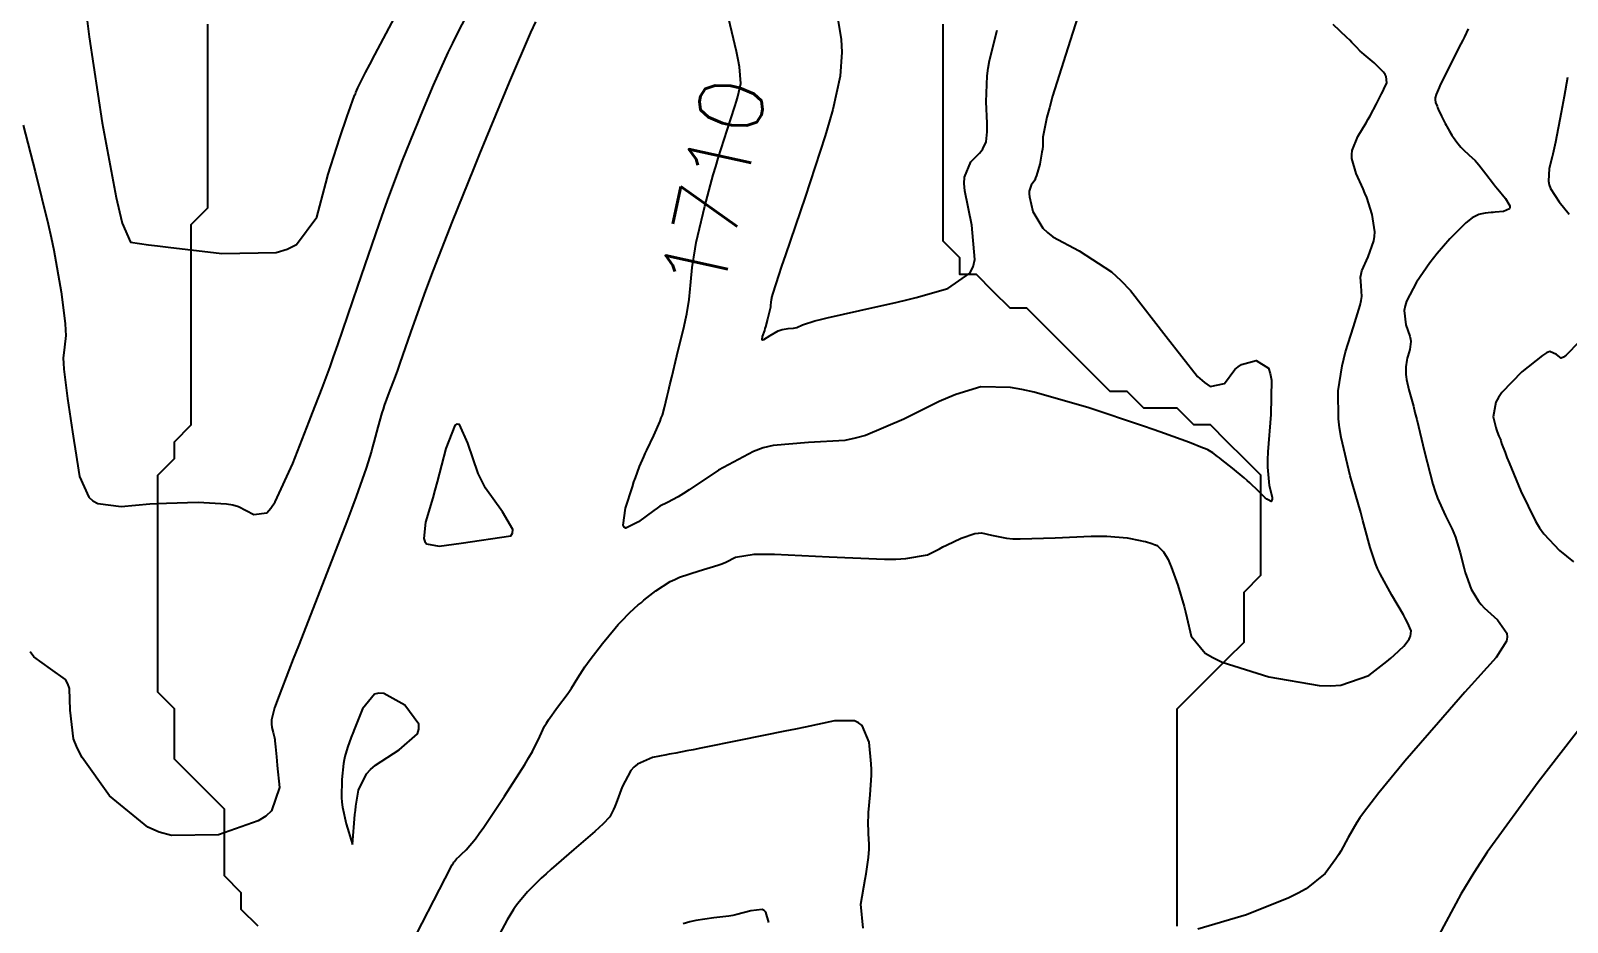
# Model space of a CAD drawing. Header units: metres. Extents: x 837117 to 838479, y 1189012 to 1191015.
# Drawn here: x 838301.2 to 838393.2, y 1190870.1 to 1190923.4 of the extents above; entities that cross this region are included whole.
import ezdxf

# ---------------------------------------------------------------- set-up
doc = ezdxf.new("R2010")
doc.units = ezdxf.units.M
doc.header["$LTSCALE"] = 0.3
for name, color, linetype in [('COTAS 10', 1, 'Continuous'), ('COTAS INT', 252, 'Continuous'), ('DRENAJE', 5, 'Continuous')]:
    doc.layers.add(name, color=color, linetype=linetype)
doc.styles.get("Standard").update_dxf_attribs({"font": 'simplex.shx'})

msp = doc.modelspace()

# ---------------------------------------------------------------- linework, layer by layer
at = {"layer": 'COTAS 10'}
for points in [[(838364.529, 1190926.369), (838363.413, 1190922.865), (838362.375, 1190919.518), (838362.179, 1190918.837), (838362.023, 1190918.264), (838361.791, 1190917.08), (838361.779, 1190916.533), (838361.761, 1190916.36), (838361.737, 1190916.179), (838361.598, 1190915.449), (838361.411, 1190914.778), (838361.357, 1190914.634), (838361.301, 1190914.507), (838361.09, 1190914.202), (838360.973, 1190913.846), (838360.975, 1190913.688), (838360.994, 1190913.503), (838361.187, 1190912.622), (838361.79, 1190911.623), (838362.066, 1190911.365), (838362.39, 1190911.115), (838363.953, 1190910.278), (838365.891, 1190909.015), (838366.451, 1190908.495), (838367.022, 1190907.903), (838369.167, 1190905.15), (838371.047, 1190902.752), (838371.451, 1190902.383), (838371.804, 1190902.142), (838372.657, 1190902.334), (838373.266, 1190903.17), (838373.465, 1190903.333), (838373.677, 1190903.467), (838374.557, 1190903.708), (838375.277, 1190903.241), (838375.39, 1190902.93), (838375.466, 1190902.539), (838375.425, 1190900.471), (838375.237, 1190898.247), (838375.22, 1190897.758), (838375.218, 1190897.324), (838375.336, 1190896.217), (838375.486, 1190895.615), (838375.503, 1190895.501), (838375.511, 1190895.409), (838375.451, 1190895.264), (838375.258, 1190895.36), (838375.181, 1190895.419), (838375.094, 1190895.494), (838374.695, 1190895.882), (838374.171, 1190896.388), (838374.006, 1190896.536), (838373.832, 1190896.687), (838373.128, 1190897.265), (838372.487, 1190897.772), (838372.351, 1190897.879), (838372.234, 1190897.971), (838371.962, 1190898.185), (838371.653, 1190898.353), (838371.513, 1190898.416), (838371.348, 1190898.487), (838370.556, 1190898.804), (838369.057, 1190899.342), (838368.447, 1190899.553), (838367.752, 1190899.79), (838364.541, 1190900.867), (838361.262, 1190901.821), (838360.525, 1190901.979), (838359.862, 1190902.093), (838358.085, 1190902.122), (838356.591, 1190901.664), (838356.106, 1190901.47), (838355.59, 1190901.247), (838353.47, 1190900.198), (838351.185, 1190899.229), (838350.565, 1190899.056), (838349.95, 1190898.925), (838347.777, 1190898.796), (838345.65, 1190898.629), (838345.064, 1190898.474), (838344.479, 1190898.271), (838342.38, 1190897.146), (838340.641, 1190895.977), (838340.284, 1190895.747), (838339.98, 1190895.558), (838339.332, 1190895.213), (838338.885, 1190894.987), (838338.709, 1190894.873), (838338.51, 1190894.736), (838337.603, 1190894.055), (838336.842, 1190893.677), (838336.736, 1190893.732), (838336.675, 1190893.856), (838336.83, 1190894.877), (838337.232, 1190896.154), (838337.326, 1190896.439), (838337.413, 1190896.694), (838337.664, 1190897.366), (838337.917, 1190897.942), (838338.005, 1190898.136), (838338.1, 1190898.346), (838338.508, 1190899.227), (838338.887, 1190900.08), (838338.964, 1190900.272), (838339.029, 1190900.444), (838339.164, 1190900.903), (838339.312, 1190901.577), (838339.385, 1190901.884), (838339.472, 1190902.244), (838339.59, 1190902.715), (838339.903, 1190903.979), (838340.332, 1190905.761), (838340.419, 1190906.15), (838340.492, 1190906.493), (838340.637, 1190907.358), (838340.698, 1190907.997), (838340.717, 1190908.199), (838340.737, 1190908.411), (838340.816, 1190909.268), (838340.982, 1190910.394), (838341.057, 1190910.776), (838341.145, 1190911.189), (838341.563, 1190912.937), (838342.074, 1190914.82), (838342.219, 1190915.319), (838342.365, 1190915.807), (838342.909, 1190917.49), (838343.37, 1190918.903), (838343.465, 1190919.221), (838343.545, 1190919.507), (838343.716, 1190920.279), (838343.64, 1190921.279), (838343.565, 1190921.709), (838343.466, 1190922.206), (838342.914, 1190924.557)], [(838331.441, 1190923.984), (838331.149, 1190923.328), (838329.872, 1190920.359), (838328.463, 1190916.987), (838328.089, 1190916.078), (838327.721, 1190915.178), (838326.449, 1190912.017), (838325.322, 1190909.116), (838325.045, 1190908.382), (838324.783, 1190907.677), (838323.967, 1190905.376), (838323.333, 1190903.541), (838323.186, 1190903.129), (838323.053, 1190902.758), (838322.675, 1190901.766), (838322.393, 1190901.015), (838322.321, 1190900.796), (838322.25, 1190900.572), (838322.013, 1190899.724), (838321.77, 1190898.813), (838321.696, 1190898.55), (838321.619, 1190898.281), (838321.315, 1190897.271), (838320.717, 1190895.573), (838320.454, 1190894.87), (838320.15, 1190894.067), (838318.702, 1190890.329), (838317.255, 1190886.632), (838316.951, 1190885.855), (838316.69, 1190885.185), (838316.097, 1190883.654), (838315.835, 1190882.926), (838315.783, 1190882.761), (838315.739, 1190882.612), (838315.655, 1190882.208), (838315.651, 1190881.907), (838315.658, 1190881.824), (838315.669, 1190881.74), (838315.738, 1190881.437), (838315.818, 1190881.122), (838315.836, 1190881.031), (838315.852, 1190880.938), (838315.893, 1190880.589), (838315.944, 1190879.994), (838315.967, 1190879.747), (838315.993, 1190879.465), (838316.115, 1190878.145), (838315.646, 1190876.767), (838315.298, 1190876.447), (838314.856, 1190876.154), (838312.476, 1190875.317), (838309.655, 1190875.272), (838308.935, 1190875.478), (838308.242, 1190875.778), (838305.959, 1190877.651), (838304.313, 1190879.951), (838304.022, 1190880.52), (838303.801, 1190881.061), (838303.594, 1190882.772), (838303.571, 1190884.078), (838303.466, 1190884.364), (838303.318, 1190884.618), (838302.427, 1190885.258), (838301.43, 1190885.977), (838301.215, 1190886.279)]]:
    msp.add_lwpolyline(points, dxfattribs=at)
at = {"layer": 'COTAS INT'}
for points in [[(838300.793, 1190917.8), (838301.518, 1190915.02), (838302.295, 1190911.866), (838302.471, 1190911.068), (838302.631, 1190910.303), (838303.068, 1190907.812), (838303.297, 1190905.919), (838303.326, 1190905.532), (838303.339, 1190905.203), (838303.264, 1190904.509), (838303.185, 1190903.85), (838303.196, 1190903.543), (838303.222, 1190903.183), (838303.434, 1190901.435), (838303.733, 1190899.441), (838303.813, 1190898.926), (838303.892, 1190898.426), (838304.168, 1190896.757), (838304.711, 1190895.532), (838304.959, 1190895.313), (838305.248, 1190895.146), (838306.645, 1190894.978), (838308.369, 1190895.122), (838308.865, 1190895.152), (838309.369, 1190895.177), (838311.255, 1190895.235), (838312.947, 1190895.139), (838313.328, 1190895.068), (838313.671, 1190894.978), (838314.595, 1190894.492), (838315.364, 1190894.587), (838315.61, 1190894.862), (838315.87, 1190895.246), (838316.929, 1190897.534), (838317.9, 1190900.048), (838318.104, 1190900.575), (838318.281, 1190901.029), (838318.687, 1190902.055), (838319.149, 1190903.322), (838319.361, 1190903.927), (838319.609, 1190904.643), (838320.808, 1190908.147), (838322.093, 1190911.872), (838322.396, 1190912.727), (838322.675, 1190913.505), (838323.491, 1190915.679), (838324.179, 1190917.39), (838324.378, 1190917.877), (838324.581, 1190918.369), (838325.344, 1190920.194), (838326.214, 1190922.138), (838326.485, 1190922.706), (838326.769, 1190923.286), (838327.9, 1190925.487)], [(838304.572, 1190924.36), (838304.731, 1190923.072), (838305.514, 1190917.929), (838306.354, 1190913.471), (838306.547, 1190912.614), (838306.723, 1190911.921), (838307.218, 1190910.782), (838308.289, 1190910.637), (838308.829, 1190910.571), (838309.473, 1190910.493), (838312.679, 1190910.118), (838315.916, 1190910.179), (838316.581, 1190910.376), (838317.146, 1190910.651), (838318.35, 1190912.295), (838318.896, 1190914.33), (838319.046, 1190914.853), (838319.195, 1190915.357), (838319.728, 1190917.029), (838320.173, 1190918.33), (838320.267, 1190918.6), (838320.347, 1190918.831), (838320.533, 1190919.341), (838320.638, 1190919.602), (838320.668, 1190919.676), (838320.699, 1190919.751), (838320.815, 1190920.03), (838321.279, 1190920.949), (838321.529, 1190921.428), (838321.832, 1190922.004), (838323.366, 1190924.897)], [(838323.986, 1190868.711), (838326.03, 1190872.705), (838326.448, 1190873.521), (838326.528, 1190873.655), (838326.555, 1190873.693), (838326.585, 1190873.732), (838326.708, 1190873.878), (838326.883, 1190874.051), (838326.944, 1190874.108), (838327.011, 1190874.168), (838327.298, 1190874.417), (838327.846, 1190875.076), (838328.076, 1190875.394), (838328.341, 1190875.772), (838329.582, 1190877.627), (838330.799, 1190879.539), (838331.048, 1190879.953), (838331.259, 1190880.316), (838331.705, 1190881.208), (838331.987, 1190881.821), (838332.096, 1190882.007), (838332.217, 1190882.201), (838332.763, 1190882.962), (838333.333, 1190883.723), (838333.469, 1190883.917), (838333.596, 1190884.104), (838333.974, 1190884.718), (838334.392, 1190885.377), (838334.543, 1190885.593), (838334.71, 1190885.823), (838335.442, 1190886.773), (838336.199, 1190887.693), (838336.382, 1190887.904), (838336.554, 1190888.095), (838337.077, 1190888.629), (838337.587, 1190889.076), (838337.75, 1190889.214), (838337.924, 1190889.357), (838338.629, 1190889.921), (838339.497, 1190890.472), (838339.772, 1190890.607), (838340.062, 1190890.733), (838341.238, 1190891.124), (838342.346, 1190891.454), (838342.594, 1190891.542), (838342.817, 1190891.629), (838343.408, 1190891.93), (838344.524, 1190892.113), (838345.077, 1190892.125), (838345.737, 1190892.121), (838349, 1190891.967), (838352.31, 1190891.825), (838352.998, 1190891.828), (838353.587, 1190891.85), (838354.891, 1190892.081), (838355.598, 1190892.446), (838355.811, 1190892.552), (838356.032, 1190892.66), (838356.892, 1190893.067), (838357.725, 1190893.352), (838357.929, 1190893.383), (838358.12, 1190893.393), (838358.715, 1190893.256), (838359.614, 1190893.066), (838359.997, 1190893.043), (838360.439, 1190893.033), (838362.519, 1190893.104), (838364.678, 1190893.195), (838365.169, 1190893.199), (838365.614, 1190893.192), (838366.833, 1190893.09), (838367.617, 1190892.939), (838367.788, 1190892.902), (838367.938, 1190892.868), (838368.311, 1190892.761), (838368.505, 1190892.686), (838368.543, 1190892.671), (838368.573, 1190892.659), (838368.625, 1190892.637), (838368.634, 1190892.63), (838368.639, 1190892.627), (838368.643, 1190892.623), (838368.666, 1190892.605), (838368.768, 1190892.506), (838368.808, 1190892.465), (838369.006, 1190892.261), (838369.282, 1190891.803), (838369.371, 1190891.602), (838369.466, 1190891.369), (838369.853, 1190890.259), (838370.235, 1190888.99), (838370.326, 1190888.657), (838370.411, 1190888.331), (838370.664, 1190887.218), (838371.506, 1190886.195), (838371.962, 1190885.927), (838372.515, 1190885.664), (838375.316, 1190884.767), (838378.318, 1190884.261), (838378.998, 1190884.245), (838379.612, 1190884.282), (838381.281, 1190884.865), (838382.357, 1190885.701), (838382.598, 1190885.898), (838382.813, 1190886.08), (838383.382, 1190886.614), (838383.696, 1190887.021), (838383.75, 1190887.123), (838383.79, 1190887.22), (838383.817, 1190887.534), (838383.602, 1190888.034), (838383.489, 1190888.249), (838383.354, 1190888.496), (838382.674, 1190889.664), (838381.968, 1190890.943), (838381.816, 1190891.26), (838381.683, 1190891.561), (838381.36, 1190892.514), (838381.057, 1190893.687), (838380.936, 1190894.126), (838380.8, 1190894.615), (838380.177, 1190896.796), (838379.625, 1190899.102), (838379.534, 1190899.671), (838379.47, 1190900.21), (838379.461, 1190901.901), (838379.701, 1190903.396), (838379.794, 1190903.81), (838379.898, 1190904.224), (838380.37, 1190905.722), (838380.774, 1190907.01), (838380.835, 1190907.292), (838380.875, 1190907.542), (838380.835, 1190908.173), (838380.787, 1190908.695), (838380.82, 1190908.875), (838380.875, 1190909.071), (838381.241, 1190909.906), (838381.584, 1190910.864), (838381.624, 1190911.137), (838381.639, 1190911.413), (838381.493, 1190912.439), (838381.161, 1190913.454), (838381.058, 1190913.724), (838380.951, 1190913.989), (838380.526, 1190914.908), (838380.265, 1190915.787), (838380.262, 1190916.028), (838380.289, 1190916.267), (838380.632, 1190917.122), (838381.132, 1190917.935), (838381.257, 1190918.149), (838381.376, 1190918.357), (838381.756, 1190919.067), (838382.056, 1190919.673), (838382.125, 1190919.815), (838382.188, 1190919.947), (838382.363, 1190920.334), (838382.329, 1190920.706), (838382.26, 1190920.83), (838382.164, 1190920.962), (838381.605, 1190921.512), (838381.001, 1190922.026), (838380.877, 1190922.135), (838380.773, 1190922.229), (838380.554, 1190922.451), (838380.281, 1190922.738), (838380.143, 1190922.874), (838379.977, 1190923.035), (838379.152, 1190923.82)], [(838349.499, 1190924.26), (838349.724, 1190922.927), (838349.749, 1190922.546), (838349.759, 1190922.16), (838349.661, 1190920.724), (838349.217, 1190918.719), (838349.008, 1190917.974), (838348.762, 1190917.147), (838347.563, 1190913.475), (838346.39, 1190910.034), (838346.16, 1190909.352), (838345.971, 1190908.788), (838345.629, 1190907.731), (838345.566, 1190907.471), (838345.553, 1190907.409), (838345.542, 1190907.352), (838345.517, 1190907.185), (838345.502, 1190907.025), (838345.5, 1190906.995), (838345.491, 1190906.9), (838345.461, 1190906.738), (838345.444, 1190906.665), (838345.425, 1190906.581), (838345.326, 1190906.178), (838345.202, 1190905.728), (838345.166, 1190905.614), (838345.129, 1190905.505), (838344.993, 1190905.15), (838344.982, 1190904.959), (838345.025, 1190904.954), (838345.088, 1190904.969), (838345.48, 1190905.194), (838345.963, 1190905.478), (838346.082, 1190905.531), (838346.196, 1190905.572), (838346.554, 1190905.625), (838346.878, 1190905.644), (838346.969, 1190905.664), (838347.062, 1190905.689), (838347.402, 1190905.834), (838348.139, 1190906.077), (838348.481, 1190906.166), (838348.884, 1190906.263), (838350.837, 1190906.69), (838353.072, 1190907.189), (838353.653, 1190907.331), (838354.217, 1190907.476), (838356.114, 1190908.015), (838357.42, 1190908.934), (838357.611, 1190909.318), (838357.728, 1190909.758), (838357.533, 1190911.814), (838357.112, 1190913.868), (838357.086, 1190914.306), (838357.099, 1190914.688), (838357.474, 1190915.599), (838357.999, 1190916.112), (838358.107, 1190916.244), (838358.198, 1190916.371), (838358.394, 1190916.795), (838358.45, 1190917.4), (838358.453, 1190917.643), (838358.451, 1190917.918), (838358.4, 1190919.18), (838358.45, 1190920.734), (838358.512, 1190921.193), (838358.594, 1190921.665), (838359.065, 1190923.47)], [(838387.228, 1190923.557), (838387.01, 1190923.083), (838386.911, 1190922.881), (838386.795, 1190922.649), (838386.238, 1190921.555), (838385.69, 1190920.473), (838385.58, 1190920.248), (838385.488, 1190920.055), (838385.307, 1190919.627), (838385.266, 1190919.422), (838385.262, 1190919.369), (838385.261, 1190919.318), (838385.285, 1190919.149), (838385.367, 1190918.928), (838385.403, 1190918.844), (838385.444, 1190918.75), (838385.641, 1190918.33), (838385.855, 1190917.898), (838385.907, 1190917.796), (838385.955, 1190917.703), (838386.106, 1190917.43), (838386.252, 1190917.194), (838386.299, 1190917.124), (838386.348, 1190917.051), (838386.547, 1190916.773), (838386.789, 1190916.48), (838386.866, 1190916.399), (838386.946, 1190916.318), (838387.27, 1190916.025), (838387.64, 1190915.671), (838387.749, 1190915.551), (838387.861, 1190915.423), (838388.292, 1190914.881), (838388.745, 1190914.29), (838388.871, 1190914.129), (838388.998, 1190913.971), (838389.457, 1190913.411), (838389.721, 1190912.958), (838389.724, 1190912.866), (838389.696, 1190912.789), (838389.345, 1190912.632), (838388.843, 1190912.579), (838388.721, 1190912.567), (838388.606, 1190912.556), (838388.252, 1190912.526), (838387.947, 1190912.471), (838387.863, 1190912.444), (838387.779, 1190912.411), (838387.479, 1190912.251), (838387.093, 1190911.939), (838386.955, 1190911.811), (838386.803, 1190911.665), (838386.143, 1190910.987), (838385.381, 1190910.106), (838385.165, 1190909.832), (838384.946, 1190909.544), (838384.139, 1190908.396), (838383.543, 1190907.255), (838383.457, 1190906.971), (838383.406, 1190906.703), (838383.51, 1190905.85), (838383.746, 1190905.16), (838383.779, 1190904.993), (838383.797, 1190904.837), (838383.742, 1190904.363), (838383.615, 1190903.958), (838383.587, 1190903.846), (838383.561, 1190903.735), (838383.497, 1190903.331), (838383.499, 1190902.874), (838383.516, 1190902.729), (838383.541, 1190902.575), (838383.69, 1190901.952), (838383.951, 1190900.972), (838384.046, 1190900.593), (838384.151, 1190900.168), (838384.612, 1190898.244), (838385.124, 1190896.302), (838385.261, 1190895.866), (838385.397, 1190895.473), (838385.869, 1190894.421), (838386.282, 1190893.614), (838386.38, 1190893.375), (838386.472, 1190893.13), (838386.743, 1190892.193), (838386.983, 1190891.264), (838387.055, 1190891.024), (838387.129, 1190890.792), (838387.416, 1190890.02), (838387.84, 1190889.299), (838388.001, 1190889.099), (838388.181, 1190888.9), (838388.986, 1190888.18), (838389.54, 1190887.397), (838389.561, 1190887.158), (838389.525, 1190886.909), (838388.915, 1190885.927), (838387.785, 1190884.697), (838387.42, 1190884.291), (838387.033, 1190883.857), (838385.446, 1190882.052), (838383.847, 1190880.194), (838383.451, 1190879.727), (838383.076, 1190879.281), (838381.89, 1190877.838), (838380.968, 1190876.631), (838380.759, 1190876.332), (838380.57, 1190876.05), (838380.055, 1190875.159), (838379.61, 1190874.35), (838379.465, 1190874.119), (838379.311, 1190873.884), (838378.676, 1190873.011), (838377.532, 1190872.088), (838377.056, 1190871.822), (838376.512, 1190871.552), (838373.976, 1190870.54), (838371.066, 1190869.683)], [(838393.18, 1190920.649), (838392.965, 1190919.503), (838392.787, 1190918.553), (838392.454, 1190916.77), (838392.34, 1190916.228), (838392.3, 1190916.061), (838392.256, 1190915.887), (838392.068, 1190915.196), (838392.031, 1190914.44), (838392.083, 1190914.225), (838392.161, 1190914.007), (838392.671, 1190913.201), (838393.277, 1190912.473)], [(838393.866, 1190904.83), (838393.084, 1190904.019), (838392.925, 1190903.911), (838392.791, 1190903.854), (838392.514, 1190904.069), (838392.125, 1190904.241), (838391.92, 1190904.157), (838391.674, 1190904.016), (838390.431, 1190903.031), (838389.247, 1190901.791), (838389.036, 1190901.489), (838388.876, 1190901.205), (838388.722, 1190900.332), (838388.883, 1190899.696), (838388.921, 1190899.561), (838388.957, 1190899.445), (838389.063, 1190899.178), (838389.143, 1190899.022), (838389.162, 1190898.976), (838389.18, 1190898.928), (838389.232, 1190898.747), (838389.435, 1190898.194), (838389.547, 1190897.912), (838389.684, 1190897.575), (838390.381, 1190895.892), (838391.257, 1190894.102), (838391.506, 1190893.696), (838391.758, 1190893.33), (838392.695, 1190892.333), (838393.538, 1190891.663)], [(838327, 1190892.78), (838329.964, 1190893.205), (838330.06, 1190893.377), (838330.075, 1190893.586), (838329.463, 1190894.643), (838328.457, 1190896.062), (838328.223, 1190896.498), (838328.009, 1190896.954), (838327.396, 1190898.756), (838326.898, 1190899.879), (838326.755, 1190899.906), (838326.61, 1190899.81), (838326.072, 1190898.437), (838325.551, 1190896.439), (838325.417, 1190895.949), (838325.289, 1190895.485), (838324.864, 1190894.039), (838324.749, 1190893.047), (838324.816, 1190892.87), (838324.926, 1190892.735), (838325.68, 1190892.6), (838327, 1190892.78)], [(838320.486, 1190874.739), (838320.632, 1190876.54), (838320.663, 1190876.782), (838320.697, 1190877.031), (838320.854, 1190877.985), (838321.336, 1190878.964), (838321.577, 1190879.228), (838321.863, 1190879.488), (838323.281, 1190880.402), (838324.38, 1190881.356), (838324.466, 1190881.642), (838324.456, 1190881.937), (838323.628, 1190883.08), (838322.358, 1190883.778), (838322.068, 1190883.793), (838321.806, 1190883.73), (838321.086, 1190882.855), (838320.617, 1190881.663), (838320.513, 1190881.399), (838320.421, 1190881.163), (838320.185, 1190880.553), (838320.036, 1190880), (838319.999, 1190879.8), (838319.963, 1190879.581), (838319.852, 1190878.623), (838319.831, 1190877.557), (838319.852, 1190877.269), (838319.886, 1190876.985), (838320.106, 1190875.986), (838320.486, 1190874.739)], [(838351.034, 1190869.736), (838350.903, 1190871.174), (838351.163, 1190872.669), (838351.217, 1190872.992), (838351.264, 1190873.275), (838351.366, 1190873.973), (838351.397, 1190874.458), (838351.398, 1190874.608), (838351.396, 1190874.764), (838351.361, 1190875.388), (838351.342, 1190876.149), (838351.35, 1190876.393), (838351.363, 1190876.652), (838351.46, 1190877.705), (838351.532, 1190878.886), (838351.531, 1190879.225), (838351.52, 1190879.569), (838351.401, 1190880.857), (838350.972, 1190881.858), (838350.765, 1190882.022), (838350.521, 1190882.137), (838349.319, 1190882.142), (838347.576, 1190881.773), (838346.991, 1190881.651), (838346.36, 1190881.521), (838343.711, 1190880.983), (838341.328, 1190880.504), (838340.865, 1190880.413), (838340.489, 1190880.339), (838339.842, 1190880.218), (838339.573, 1190880.172), (838339.434, 1190880.145), (838339.267, 1190880.112), (838338.431, 1190879.942), (838337.534, 1190879.546), (838337.328, 1190879.371), (838337.14, 1190879.168), (838336.616, 1190878.197), (838336.259, 1190877.218), (838336.176, 1190877.01), (838336.101, 1190876.829), (838335.891, 1190876.403), (838335.462, 1190875.951), (838335.249, 1190875.754), (838334.995, 1190875.526), (838333.736, 1190874.444), (838332.383, 1190873.273), (838332.069, 1190872.989), (838331.782, 1190872.723), (838330.962, 1190871.906), (838330.379, 1190871.221), (838330.241, 1190871.038), (838330.113, 1190870.858), (838329.735, 1190870.23), (838329.292, 1190869.367)], [(838394.175, 1190882.016), (838391.408, 1190878.47), (838388.366, 1190874.29), (838387.571, 1190873.05), (838386.795, 1190871.775), (838384.16, 1190866.869)], [(838345.397, 1190870.079), (838345.222, 1190870.691), (838345.117, 1190870.783), (838344.988, 1190870.843), (838344.32, 1190870.781), (838343.478, 1190870.546), (838343.239, 1190870.497), (838342.999, 1190870.455), (838342.111, 1190870.358), (838341.031, 1190870.192), (838340.669, 1190870.107), (838340.281, 1190870.004)]]:
    msp.add_lwpolyline(points, dxfattribs=at)
at = {"layer": 'DRENAJE'}
for points in [[(838309.842, 1190879.856, 0), (838309.842, 1190880.855, 0), (838309.842, 1190881.855, 0), (838309.842, 1190882.855, 0), (838308.843, 1190883.854, 0), (838308.843, 1190884.854, 0), (838308.843, 1190885.854, 0), (838308.843, 1190886.853, 0), (838308.843, 1190887.853, 0), (838308.843, 1190888.853, 0), (838308.843, 1190889.852, 0), (838308.843, 1190890.852, 0), (838308.843, 1190891.852, 0), (838308.843, 1190892.851, 0), (838308.843, 1190893.851, 0), (838308.843, 1190894.851, 0), (838308.843, 1190895.85, 0), (838308.843, 1190896.85, 0), (838309.842, 1190897.85, 0), (838309.842, 1190898.849, 0), (838310.842, 1190899.849, 0), (838310.842, 1190900.849, 0), (838310.842, 1190901.848, 0), (838310.842, 1190902.848, 0), (838310.842, 1190903.848, 0), (838310.842, 1190904.847, 0), (838310.842, 1190905.847, 0), (838310.842, 1190906.847, 0), (838310.842, 1190907.846, 0), (838310.842, 1190908.846, 0), (838310.842, 1190909.846, 0), (838310.842, 1190910.845, 0), (838310.842, 1190911.845, 0), (838311.842, 1190912.845, 0), (838311.842, 1190913.844, 0), (838311.842, 1190914.844, 0), (838311.842, 1190915.844, 0), (838311.842, 1190916.843, 0), (838311.842, 1190917.843, 0), (838311.842, 1190918.843, 0), (838311.842, 1190919.842, 0), (838311.842, 1190920.842, 0), (838311.842, 1190921.842, 0), (838311.842, 1190922.841, 0), (838311.842, 1190923.841, 0)], [(838374.82, 1190895.85, 0), (838374.82, 1190896.85, 0), (838373.821, 1190897.85, 0), (838372.821, 1190898.849, 0), (838371.821, 1190899.849, 0), (838370.822, 1190899.849, 0), (838369.822, 1190900.849, 0), (838368.822, 1190900.849, 0), (838367.823, 1190900.849, 0), (838366.823, 1190901.848, 0), (838365.823, 1190901.848, 0), (838364.824, 1190902.848, 0), (838363.824, 1190903.848, 0), (838362.824, 1190904.847, 0), (838361.825, 1190905.847, 0), (838360.825, 1190906.847, 0), (838359.825, 1190906.847, 0), (838358.826, 1190907.846, 0), (838357.826, 1190908.846, 0), (838356.826, 1190908.846, 0), (838356.826, 1190909.846, 0), (838355.827, 1190910.845, 0), (838355.827, 1190911.845, 0), (838355.827, 1190912.845, 0), (838355.827, 1190913.844, 0), (838355.827, 1190914.844, 0), (838355.827, 1190915.844, 0), (838355.827, 1190916.843, 0), (838355.827, 1190917.843, 0), (838355.827, 1190918.843, 0), (838355.827, 1190919.842, 0), (838355.827, 1190920.842, 0), (838355.827, 1190921.842, 0), (838355.827, 1190922.841, 0), (838355.827, 1190923.841, 0)], [(838369.822, 1190869.859, 0), (838369.822, 1190870.859, 0), (838369.822, 1190871.858, 0), (838369.822, 1190872.858, 0), (838369.822, 1190873.858, 0), (838369.822, 1190874.857, 0), (838369.822, 1190875.857, 0), (838369.822, 1190876.857, 0), (838369.822, 1190877.856, 0), (838369.822, 1190878.856, 0), (838369.822, 1190879.856, 0), (838369.822, 1190880.855, 0), (838369.822, 1190881.855, 0), (838369.822, 1190882.855, 0), (838370.822, 1190883.854, 0), (838371.821, 1190884.854, 0), (838372.821, 1190885.854, 0), (838373.821, 1190886.853, 0), (838373.821, 1190887.853, 0), (838373.821, 1190888.853, 0), (838373.821, 1190889.852, 0), (838374.82, 1190890.852, 0), (838374.82, 1190891.852, 0), (838374.82, 1190892.851, 0), (838374.82, 1190893.851, 0), (838374.82, 1190894.851, 0), (838374.82, 1190895.85, 0)], [(838314.841, 1190869.859, 0), (838313.841, 1190870.859, 0), (838313.841, 1190871.858, 0), (838312.841, 1190872.858, 0), (838312.841, 1190873.858, 0), (838312.841, 1190874.857, 0), (838312.841, 1190875.857, 0), (838312.841, 1190876.857, 0), (838311.842, 1190877.856, 0), (838310.842, 1190878.856, 0), (838309.842, 1190879.856, 0)]]:
    msp.add_polyline3d(points, dxfattribs=at)

# ---------------------------------------------------------------- texts
at = {"layer": 'COTAS 10', "insert": (838342.562, 1190907.426), "char_height": 3.8, "attachment_point": 7, "rotation": 77.68775}
msp.add_mtext('1710', dxfattribs=at)

doc.saveas('drawing.dxf')
